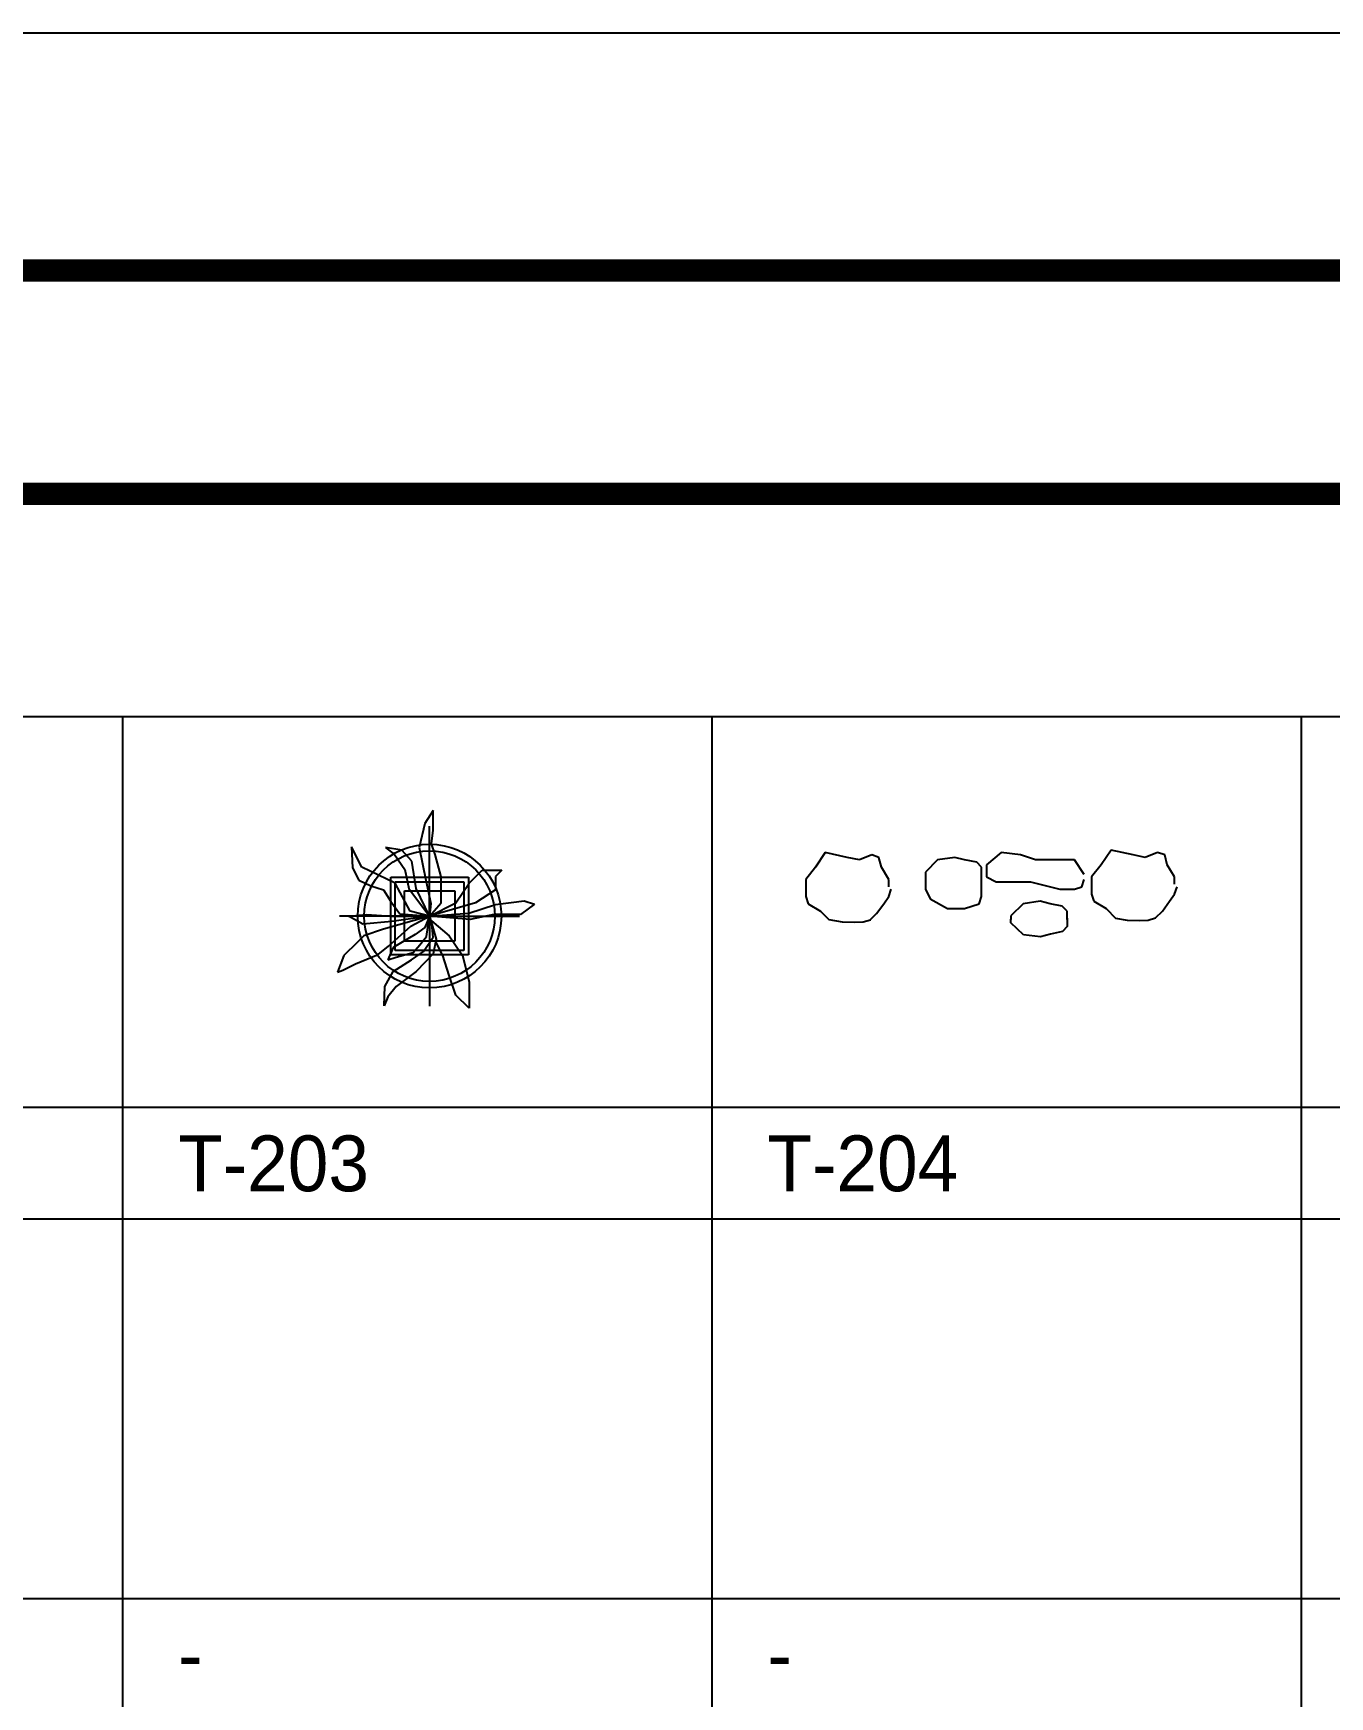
# Model space of a CAD drawing. Header units: millimetres. Extents: x 0 to 25200, y 0 to 17820.
# Drawn here: x 15542 to 18328, y 14243 to 17820 of the extents above; entities that cross this region are included whole.
import ezdxf
from ezdxf.enums import TextEntityAlignment as Align

# ---------------------------------------------------------------- set-up
doc = ezdxf.new("R2010")
doc.units = ezdxf.units.MM
doc.header["$LTSCALE"] = 100
doc.header["$MEASUREMENT"] = 0
for name, color, linetype in [('CO-TREE', 251, 'Continuous'), ('TB-FORM', 7, 'Continuous'), ('TB-TEXT', 4, 'Continuous')]:
    doc.layers.add(name, color=color, linetype=linetype)
doc.styles.add('DH-TEXT', font='')
doc.styles.get('DH-TEXT').set_extended_font_data('HY울릉도L')

# ---------------------------------------------------------------- blocks, each defined once
blk = doc.blocks.new('T-203')
at = {"layer": 'CO-TREE'}
for p, q in [((-22.7, 184.6), (-34.5, 133)), ((-4.5, 212.5), (-22.7, 184.6)), ((-12.4, -14.4), (-12.4, 179.2)), ((-4.5, 170.6), (-4.5, 212.5)), ((-8.4, 141.3), (-4.5, 170.6)), ((-158.1, 91.1), (-180.3, 134.4)), ((-180.3, 134.4), (-177.7, 89.7)), ((-72.2, 127.4), (-107.4, 133)), ((-107.4, 133), (-87.9, 117.7)), ((-87.9, 117.7), (-65.7, 85.5)), ((-50.1, 103.7), (-72.2, 127.4)), ((-34.5, 133), (-20.1, 63.2)), ((-0.6, 117.7), (-8.4, 141.3)), ((12.4, 70.2), (-0.6, 117.7)), ((-177.7, 89.7), (-164.7, 63.2)), ((-86.5, 56.2), (-158.1, 91.1)), ((-65.7, 85.5), (-56.6, 45.1)), ((-41, 45.1), (-50.1, 103.7)), ((72.5, 56.4), (100.8, 84.7)), ((100.8, 84.7), (143.3, 84.7)), ((143.3, 84.7), (129.1, 70.5)), ((-164.7, 63.2), (-138.6, 50.7)), ((-138.6, 50.7), (-111.3, 42.3)), ((-111.3, 42.3), (-95.7, 17.2)), ((-95.9, -97.9), (-95.9, 69.1)), ((-95.9, 69.1), (71.1, 69.1)), ((-54, -3.7), (-86.5, 56.2)), ((-86.1, -88.1), (-86.1, 59.3)), ((-86.1, 59.3), (61.3, 59.3)), ((-66.5, -68.4), (-66.5, 39.7)), ((-66.5, 39.7), (41.7, 39.7)), ((-56.6, 45.1), (-12.4, -14.4)), ((-12.4, -14.4), (-41, 45.1)), ((-20.1, 63.2), (-9.7, 13)), ((12.4, 14.4), (12.4, 70.2)), ((41.7, 39.7), (41.7, -68.4)), ((44.2, 13.9), (72.5, 56.4)), ((61.3, 59.3), (61.3, -88.1)), ((61.3, 59.3), (61.3, -88.1)), ((71.1, 69.1), (71.1, -97.9)), ((129.1, 42.2), (86.7, 13.9)), ((129.1, 70.5), (129.1, 42.2)), ((-95.7, 17.2), (-76.1, -9.3)), ((-12.4, -14.4), (12.4, 14.4)), ((86.7, 13.9), (-12.4, -14.4)), ((-12.4, -14.4), (44.2, 13.9)), ((-9.7, 13), (-12.4, -14.4)), ((72.3, -7.9), (129.6, 10.2)), ((129.6, 10.2), (190.8, 18.6)), ((212.9, 11.6), (183, -10.7)), ((190.8, 18.6), (212.9, 11.6)), ((-12.4, -14.4), (-205.9, -14.4)), ((-186.8, -14.9), (-147.7, -10.7)), ((-155.5, -31.6), (-186.8, -14.9)), ((-93.1, -26), (-155.5, -31.6)), ((-147.7, -10.7), (-94.3, -14.9)), ((-12.4, -14.4), (-111.5, -42.7)), ((-94.3, -14.9), (-12.4, -14.4)), ((-12.4, -14.4), (-93.1, -26)), ((-76.1, -9.3), (-12.4, -14.4)), ((-12.4, -14.4), (-54, -3.7)), ((-52.7, -35.8), (-12.4, -14.4)), ((-12.4, -14.4), (-22.7, -38.6)), ((-18.8, -58.1), (-12.4, -14.4)), ((-12.4, -14.4), (72.3, -7.9)), ((-12.4, -14.4), (181.1, -14.4)), ((-12.4, -14.4), (-12.4, -207.9)), ((-12.4, -14.4), (2, -63.7)), ((74.9, -21.9), (-12.4, -14.4)), ((-4.5, -59.5), (-8.4, -24.7)), ((-8.4, -24.7), (30.1, -56.9)), ((125.7, -10.7), (74.9, -21.9)), ((183, -10.7), (125.7, -10.7)), ((-168.1, -71), (-196.4, -99.3)), ((-153.9, -56.9), (-168.1, -71)), ((-111.5, -42.7), (-153.9, -56.9)), ((-100.9, -79.1), (-52.7, -35.8)), ((-43.6, -54), (-90.5, -81.9)), ((41.7, -68.4), (-66.5, -68.4)), ((-22.7, -38.6), (-43.6, -54)), ((-33.2, -76.3), (-18.8, -58.1)), ((-25.3, -90.2), (-4.5, -59.5)), ((2, -63.7), (-4.5, -95.8)), ((15.9, -99.3), (1.8, -71)), ((30.1, -56.9), (58.4, -99.3)), ((-196.4, -99.3), (-210.2, -134.9)), ((-171.2, -116.7), (-123, -97.2)), ((-123, -97.2), (-100.9, -79.1)), ((-90.5, -81.9), (-102.2, -108.4)), ((-102.2, -108.4), (-83.9, -102.8)), ((71.1, -97.9), (-95.9, -97.9)), ((61.3, -88.1), (-86.1, -88.1)), ((-83.9, -102.8), (-47.5, -93)), ((-51.4, -108.4), (-25.3, -90.2)), ((-47.5, -93), (-33.2, -76.3)), ((-4.5, -95.8), (-41, -133.5)), ((30.1, -141.8), (15.9, -99.3)), ((58.4, -99.3), (72.5, -155.9)), ((-210.2, -134.9), (-198.5, -130.7)), ((-198.5, -130.7), (-171.2, -116.7)), ((-108.7, -165.6), (-90.5, -133.5)), ((-90.5, -133.5), (-51.4, -108.4)), ((-41, -133.5), (-83.9, -165.6)), ((44.2, -184.2), (30.1, -141.8)), ((-110, -207.4), (-108.7, -165.6)), ((-83.9, -165.6), (-102.2, -187.9)), ((72.5, -155.9), (72.5, -212.6)), ((-102.2, -187.9), (-110, -207.4)), ((72.5, -212.6), (44.2, -184.2))]:
    blk.add_line(p, q, dxfattribs=at)
for radius in [154.4, 140.4]:
    blk.add_circle((-12.4, -14.4), radius, dxfattribs=at)
blk = doc.blocks.new('T-204')
at = {"layer": 'CO-TREE'}
for p, q in [((-362.4, 116.1), (-383.4, 84.6)), ((-315.1, 105.6), (-362.4, 116.1)), ((-262.6, 110.8), (-288.9, 100.3)), ((-246.9, 105.6), (-262.6, 110.8)), ((15.6, 116.1), (-15.9, 89.9)), ((57.6, 110.8), (15.6, 116.1)), ((89.2, 100.3), (57.6, 110.8)), ((251.9, 121.3), (230.9, 89.9)), ((299.2, 110.8), (251.9, 121.3)), ((325.4, 105.6), (299.2, 110.8)), ((351.7, 116.1), (325.4, 105.6)), ((367.4, 110.8), (351.7, 116.1)), ((372.7, 89.9), (367.4, 110.8)), ((-383.4, 84.6), (-404.4, 58.4)), ((-288.9, 100.3), (-315.1, 105.6)), ((-241.6, 84.6), (-246.9, 105.6)), ((-225.9, 58.4), (-241.6, 84.6)), ((-120.9, 100.3), (-147.1, 74.1)), ((-147.1, 74.1), (-147.1, 37.4)), ((-84.1, 105.6), (-120.9, 100.3)), ((-63.1, 100.3), (-84.1, 105.6)), ((-36.9, 95.1), (-63.1, 100.3)), ((-26.4, 84.6), (-36.9, 95.1)), ((-26.4, 58.4), (-26.4, 84.6)), ((-15.9, 89.9), (-15.9, 63.6)), ((131.2, 100.3), (89.2, 100.3)), ((173.2, 100.3), (131.2, 100.3)), ((194.2, 68.9), (173.2, 100.3)), ((230.9, 89.9), (209.9, 63.6)), ((388.4, 63.6), (372.7, 89.9)), ((-404.4, 58.4), (-404.4, 21.7)), ((-225.9, 42.6), (-225.9, 58.4)), ((-225.9, 21.7), (-220.6, 37.4)), ((-147.1, 37.4), (-136.6, 16.4)), ((-26.4, 47.9), (-26.4, 68.9)), ((-26.4, 21.7), (-26.4, 47.9)), ((-15.9, 63.6), (5.1, 53.1)), ((5.1, 53.1), (36.6, 53.1)), ((36.6, 53.1), (78.6, 53.1)), ((78.6, 53.1), (141.7, 37.4)), ((141.7, 37.4), (173.2, 37.4)), ((173.2, 37.4), (188.9, 42.6)), ((188.9, 42.6), (194.2, 58.4)), ((209.9, 63.6), (209.9, 26.9)), ((388.4, 47.9), (388.4, 63.6)), ((388.4, 26.9), (393.7, 42.6)), ((-404.4, 21.7), (-399.2, 5.9)), ((-399.2, 5.9), (-372.9, -9.8)), ((-252.1, -15.1), (-236.4, 5.9)), ((-236.4, 5.9), (-225.9, 21.7)), ((-136.6, 16.4), (-99.9, -4.6)), ((-63.1, -4.6), (-31.6, 5.9)), ((-31.6, 5.9), (-26.4, 21.7)), ((62.9, 5.9), (36.6, -20.3)), ((99.7, 11.2), (62.9, 5.9)), ((120.7, 5.9), (99.7, 11.2)), ((146.9, 0.7), (120.7, 5.9)), ((157.4, -9.8), (146.9, 0.7)), ((209.9, 26.9), (215.2, 11.2)), ((215.2, 11.2), (241.4, -4.6)), ((362.2, -9.8), (377.9, 11.2)), ((377.9, 11.2), (388.4, 26.9)), ((-372.9, -9.8), (-354.7, -28)), ((-354.6, -28.1), (-326.3, -33.1)), ((-326.3, -33.1), (-300, -33.8)), ((-300, -33.8), (-281.1, -33.2)), ((-281.1, -33.2), (-265.2, -28.4)), ((-265.1, -28), (-252.1, -15.1)), ((-99.9, -4.6), (-63.1, -4.6)), ((36.6, -20.3), (36.6, -28)), ((36.8, -35.2), (36.6, -27.5)), ((63.6, -60.8), (36.8, -35.2)), ((157.4, -28), (157.4, -9.8)), ((157.4, -24.9), (157.8, -43)), ((157.4, -28), (157.4, -25.6)), ((241.4, -4.6), (262.4, -25.6)), ((262.4, -25.6), (261.3, -25.2)), ((261.5, -24.9), (286.8, -29.1)), ((262.4, -25.6), (262.4, -25.6)), ((286.8, -29.1), (313.1, -29.8)), ((313.1, -29.8), (332, -29.1)), ((332, -29.1), (347.8, -24.3)), ((347.7, -24.3), (362.2, -9.8)), ((100.5, -65.3), (63.6, -60.8)), ((121.4, -59.6), (100.5, -65.3)), ((147.5, -53.8), (121.4, -59.6)), ((157.8, -43), (147.5, -53.8))]:
    blk.add_line(p, q, dxfattribs=at)

msp = doc.modelspace()

# ---------------------------------------------------------------- linework, layer by layer
at = {"layer": 'TB-FORM', "color": 8}
msp.add_line((24600, 16350), (13200, 16350), dxfattribs=at)
at = {"layer": 'TB-FORM', "color": 251}
for p, q in [((15733.3, 16350), (15733.3, 510)), ((17000, 16350), (17000, 510)), ((18266.7, 16350), (18266.7, 510)), ((24600, 15510), (13200, 15510)), ((24600, 15270), (13200, 15270)), ((24600, 14454), (13200, 14454))]:
    msp.add_line(p, q, dxfattribs=at)
for points in [[(12600, 0), (25200, 0), (25200, 17820), (12600, 17820)], [(13200, 510), (24600, 510), (24600, 17310), (13200, 17310)]]:
    msp.add_lwpolyline(points, close=True, dxfattribs=at)
at = {"layer": 'TB-FORM', "const_width": 48}
for points in [[(13200, 17310), (24600, 17310)], [(13200, 16830), (24600, 16830)]]:
    msp.add_lwpolyline(points, dxfattribs=at)

# ---------------------------------------------------------------- block references
at = {"layer": 'CO-TREE'}
for name, p in [('T-203', (16405.9, 15936.1)), ('T-204', (17606.5, 15942.3))]:
    msp.add_blockref(name, p, dxfattribs=at)

# ---------------------------------------------------------------- texts
at = {"layer": 'TB-TEXT', "style": 'DH-TEXT'}
for s, p in [('T-203', (15853.3, 15390)), ('T-204', (17120, 15390)), ('-', (15853.3, 14334)), ('-', (17120, 14334))]:
    msp.add_text(s, height=120, dxfattribs=at).set_placement(p, align=Align.MIDDLE_LEFT)

doc.saveas('drawing.dxf')
